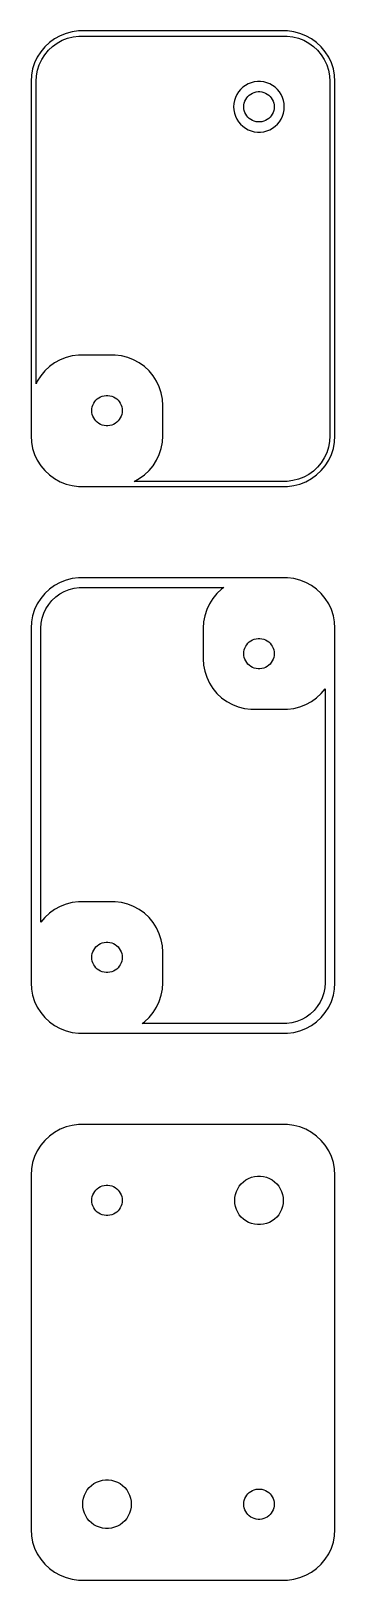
# Model space of a CAD drawing. Header units: metres. Extents: x -15 to 15, y 86 to 238.
import ezdxf

# ---------------------------------------------------------------- set-up
doc = ezdxf.new("R2010")
doc.units = ezdxf.units.M

msp = doc.modelspace()

# ---------------------------------------------------------------- linework, layer by layer
for p, q in [((-13.1871, 237.353), (-13.6448, 236.923)), ((-12.6791, 237.722), (-13.1871, 237.353)), ((-12.8684, 236.967), (-12.4112, 237.299)), ((-12.1289, 238.024), (-12.6791, 237.722)), ((-12.4112, 237.299), (-11.916, 237.572)), ((-11.5451, 238.255), (-12.1289, 238.024)), ((-11.916, 237.572), (-11.3906, 237.78)), ((-10.9369, 238.411), (-11.5451, 238.255)), ((-11.3906, 237.78), (-10.8432, 237.92)), ((-10.3139, 238.49), (-10.9369, 238.411)), ((-10.8432, 237.92), (-10.2825, 237.991)), ((10.3139, 238.49), (-10.3139, 238.49)), ((-10.2825, 237.991), (10.2825, 237.991)), ((10.2825, 237.991), (10.8432, 237.92)), ((10.9369, 238.411), (10.3139, 238.49)), ((10.8432, 237.92), (11.3906, 237.78)), ((11.5451, 238.255), (10.9369, 238.411)), ((11.3906, 237.78), (11.916, 237.572)), ((12.1289, 238.024), (11.5451, 238.255)), ((11.916, 237.572), (12.4112, 237.299)), ((12.6791, 237.722), (12.1289, 238.024)), ((12.4112, 237.299), (12.8684, 236.967)), ((13.1871, 237.353), (12.6791, 237.722)), ((13.6448, 236.923), (13.1871, 237.353)), ((-14.3815, 235.909), (-14.6489, 235.341)), ((-14.0451, 236.439), (-14.3815, 235.909)), ((-14.184, 235.157), (-13.9434, 235.668)), ((-13.6448, 236.923), (-14.0451, 236.439)), ((-13.9434, 235.668), (-13.6406, 236.145)), ((-13.6406, 236.145), (-13.2803, 236.58)), ((-13.2803, 236.58), (-12.8684, 236.967)), ((12.8684, 236.967), (13.2803, 236.58)), ((13.2803, 236.58), (13.6406, 236.145)), ((13.6406, 236.145), (13.9434, 235.668)), ((14.0451, 236.439), (13.6448, 236.923)), ((13.9434, 235.668), (14.184, 235.157)), ((14.3815, 235.909), (14.0451, 236.439)), ((14.6489, 235.341), (14.3815, 235.909)), ((-14.9606, 234.127), (-15, 233.5)), ((-14.8429, 234.743), (-14.9606, 234.127)), ((-14.6489, 235.341), (-14.8429, 234.743)), ((-14.5, 233.5), (-14.4645, 234.064)), ((-14.4645, 234.064), (-14.3586, 234.619)), ((-14.3586, 234.619), (-14.184, 235.157)), ((14.184, 235.157), (14.3586, 234.619)), ((14.3586, 234.619), (14.4645, 234.064)), ((14.4645, 234.064), (14.5, 233.5)), ((14.8429, 234.743), (14.6489, 235.341)), ((14.9606, 234.127), (14.8429, 234.743)), ((15, 233.5), (14.9606, 234.127)), ((-15, 233.5), (-15, 198.5)), ((-14.5, 203.657), (-14.5, 233.5)), ((5.67757, 232.711), (5.47745, 232.469)), ((5.90643, 232.926), (5.67757, 232.711)), ((6.16043, 233.111), (5.90643, 232.926)), ((6.43555, 233.262), (6.16043, 233.111)), ((6.72745, 233.378), (6.43555, 233.262)), ((7.03154, 233.456), (6.72745, 233.378)), ((7.34302, 233.495), (7.03154, 233.456)), ((7.65697, 233.495), (7.34302, 233.495)), ((7.96844, 233.456), (7.65697, 233.495)), ((8.27254, 233.378), (7.96844, 233.456)), ((8.56444, 233.262), (8.27254, 233.378)), ((8.83955, 233.111), (8.56444, 233.262)), ((9.09355, 232.926), (8.83955, 233.111)), ((9.32242, 232.711), (9.09355, 232.926)), ((9.52254, 232.469), (9.32242, 232.711)), ((14.5, 233.5), (14.5, 198.5)), ((15, 198.5), (15, 233.5)), ((5.0197, 231.313), (5, 231)), ((5, 231), (5.0197, 230.687)), ((5.07854, 231.622), (5.0197, 231.313)), ((5.17555, 231.92), (5.07854, 231.622)), ((5.30922, 232.204), (5.17555, 231.92)), ((5.47745, 232.469), (5.30922, 232.204)), ((6, 231), (6.01183, 231.188)), ((6.01183, 230.812), (6, 231)), ((6.01183, 231.188), (6.04712, 231.373)), ((6.04712, 231.373), (6.10533, 231.552)), ((6.10533, 231.552), (6.18553, 231.723)), ((6.18553, 231.723), (6.28647, 231.882)), ((6.28647, 231.882), (6.40654, 232.027)), ((6.40654, 232.027), (6.54385, 232.156)), ((6.54385, 232.156), (6.69626, 232.266)), ((6.69626, 232.266), (6.86133, 232.357)), ((6.86133, 232.357), (7.03647, 232.427)), ((7.03647, 232.427), (7.21892, 232.473)), ((7.21892, 232.473), (7.40581, 232.497)), ((7.40581, 232.497), (7.59418, 232.497)), ((7.59418, 232.497), (7.78107, 232.473)), ((7.78107, 232.473), (7.96352, 232.427)), ((7.96352, 232.427), (8.13866, 232.357)), ((8.13866, 232.357), (8.30373, 232.266)), ((8.30373, 232.266), (8.45613, 232.156)), ((8.45613, 232.156), (8.59344, 232.027)), ((8.59344, 232.027), (8.71352, 231.882)), ((8.71352, 231.882), (8.81445, 231.723)), ((8.81445, 231.723), (8.89465, 231.552)), ((8.89465, 231.552), (8.95287, 231.373)), ((8.95287, 231.373), (8.98816, 231.188)), ((8.98816, 231.188), (9, 231)), ((9, 231), (8.98816, 230.812)), ((9.69077, 232.204), (9.52254, 232.469)), ((9.82443, 231.92), (9.69077, 232.204)), ((9.92145, 231.622), (9.82443, 231.92)), ((9.98029, 231.313), (9.92145, 231.622)), ((10, 231), (9.98029, 231.313)), ((9.98029, 230.687), (10, 231)), ((5.0197, 230.687), (5.07854, 230.378)), ((5.07854, 230.378), (5.17555, 230.08)), ((5.17555, 230.08), (5.30922, 229.796)), ((5.30922, 229.796), (5.47745, 229.531)), ((5.47745, 229.531), (5.67757, 229.289)), ((6.04712, 230.627), (6.01183, 230.812)), ((6.10533, 230.448), (6.04712, 230.627)), ((6.18553, 230.277), (6.10533, 230.448)), ((6.28647, 230.118), (6.18553, 230.277)), ((6.40654, 229.973), (6.28647, 230.118)), ((6.54385, 229.844), (6.40654, 229.973)), ((6.69626, 229.734), (6.54385, 229.844)), ((6.86133, 229.643), (6.69626, 229.734)), ((7.03647, 229.573), (6.86133, 229.643)), ((7.21892, 229.527), (7.03647, 229.573)), ((7.40581, 229.503), (7.21892, 229.527)), ((7.59418, 229.503), (7.40581, 229.503)), ((7.78107, 229.527), (7.59418, 229.503)), ((7.96352, 229.573), (7.78107, 229.527)), ((8.13866, 229.643), (7.96352, 229.573)), ((8.30373, 229.734), (8.13866, 229.643)), ((8.45613, 229.844), (8.30373, 229.734)), ((8.59344, 229.973), (8.45613, 229.844)), ((8.71352, 230.118), (8.59344, 229.973)), ((8.81445, 230.277), (8.71352, 230.118)), ((8.89465, 230.448), (8.81445, 230.277)), ((8.95287, 230.627), (8.89465, 230.448)), ((8.98816, 230.812), (8.95287, 230.627)), ((9.32242, 229.289), (9.52254, 229.531)), ((9.52254, 229.531), (9.69077, 229.796)), ((9.69077, 229.796), (9.82443, 230.08)), ((9.82443, 230.08), (9.92145, 230.378)), ((9.92145, 230.378), (9.98029, 230.687)), ((5.67757, 229.289), (5.90643, 229.074)), ((5.90643, 229.074), (6.16043, 228.889)), ((6.16043, 228.889), (6.43555, 228.738)), ((6.43555, 228.738), (6.72745, 228.622)), ((6.72745, 228.622), (7.03154, 228.544)), ((7.03154, 228.544), (7.34302, 228.505)), ((7.34302, 228.505), (7.65697, 228.505)), ((7.65697, 228.505), (7.96844, 228.544)), ((7.96844, 228.544), (8.27254, 228.622)), ((8.27254, 228.622), (8.56444, 228.738)), ((8.56444, 228.738), (8.83955, 228.889)), ((8.83955, 228.889), (9.09355, 229.074)), ((9.09355, 229.074), (9.32242, 229.289)), ((-13.1871, 205.353), (-13.6448, 204.923)), ((-12.6791, 205.722), (-13.1871, 205.353)), ((-12.1289, 206.024), (-12.6791, 205.722)), ((-11.5451, 206.255), (-12.1289, 206.024)), ((-10.9369, 206.411), (-11.5451, 206.255)), ((-10.3139, 206.49), (-10.9369, 206.411)), ((-6.68604, 206.49), (-10.3139, 206.49)), ((-6.06308, 206.411), (-6.68604, 206.49)), ((-5.45491, 206.255), (-6.06308, 206.411)), ((-4.87109, 206.024), (-5.45491, 206.255)), ((-4.32086, 205.722), (-4.87109, 206.024)), ((-3.81287, 205.353), (-4.32086, 205.722)), ((-3.35515, 204.923), (-3.81287, 205.353)), ((-14.3815, 203.909), (-14.5, 203.657)), ((-14.0451, 204.439), (-14.3815, 203.909)), ((-13.6448, 204.923), (-14.0451, 204.439)), ((-2.95491, 204.439), (-3.35515, 204.923)), ((-2.61845, 203.909), (-2.95491, 204.439)), ((-2.3511, 203.341), (-2.61845, 203.909)), ((-8.71352, 201.882), (-8.59344, 202.027)), ((-8.59344, 202.027), (-8.45613, 202.156)), ((-8.45613, 202.156), (-8.30373, 202.266)), ((-8.30373, 202.266), (-8.13866, 202.357)), ((-8.13866, 202.357), (-7.96352, 202.427)), ((-7.96352, 202.427), (-7.78107, 202.473)), ((-7.78107, 202.473), (-7.59418, 202.497)), ((-7.59418, 202.497), (-7.40581, 202.497)), ((-7.40581, 202.497), (-7.21892, 202.473)), ((-7.21892, 202.473), (-7.03647, 202.427)), ((-7.03647, 202.427), (-6.86133, 202.357)), ((-6.86133, 202.357), (-6.69626, 202.266)), ((-6.69626, 202.266), (-6.54385, 202.156)), ((-6.54385, 202.156), (-6.40654, 202.027)), ((-6.40654, 202.027), (-6.28647, 201.882)), ((-2.15707, 202.743), (-2.3511, 203.341)), ((-2.03941, 202.127), (-2.15707, 202.743)), ((-2, 201.5), (-2.03941, 202.127)), ((-9, 201), (-8.98816, 201.188)), ((-8.98816, 200.812), (-9, 201)), ((-8.98816, 201.188), (-8.95287, 201.373)), ((-8.95287, 200.627), (-8.98816, 200.812)), ((-8.95287, 201.373), (-8.89465, 201.552)), ((-8.89465, 200.448), (-8.95287, 200.627)), ((-8.89465, 201.552), (-8.81445, 201.723)), ((-8.81445, 200.277), (-8.89465, 200.448)), ((-8.81445, 201.723), (-8.71352, 201.882)), ((-6.28647, 201.882), (-6.18553, 201.723)), ((-6.18553, 201.723), (-6.10533, 201.552)), ((-6.10533, 200.448), (-6.18553, 200.277)), ((-6.10533, 201.552), (-6.04712, 201.373)), ((-6.04712, 200.627), (-6.10533, 200.448)), ((-6.04712, 201.373), (-6.01183, 201.188)), ((-6.01183, 200.812), (-6.04712, 200.627)), ((-6.01183, 201.188), (-6, 201)), ((-6, 201), (-6.01183, 200.812)), ((-2, 198.5), (-2, 201.5)), ((-8.71352, 200.118), (-8.81445, 200.277)), ((-8.59344, 199.973), (-8.71352, 200.118)), ((-8.45613, 199.844), (-8.59344, 199.973)), ((-8.30373, 199.734), (-8.45613, 199.844)), ((-8.13866, 199.643), (-8.30373, 199.734)), ((-7.96352, 199.573), (-8.13866, 199.643)), ((-7.78107, 199.527), (-7.96352, 199.573)), ((-7.59418, 199.503), (-7.78107, 199.527)), ((-7.40581, 199.503), (-7.59418, 199.503)), ((-7.21892, 199.527), (-7.40581, 199.503)), ((-7.03647, 199.573), (-7.21892, 199.527)), ((-6.86133, 199.643), (-7.03647, 199.573)), ((-6.69626, 199.734), (-6.86133, 199.643)), ((-6.54385, 199.844), (-6.69626, 199.734)), ((-6.40654, 199.973), (-6.54385, 199.844)), ((-6.28647, 200.118), (-6.40654, 199.973)), ((-6.18553, 200.277), (-6.28647, 200.118)), ((-15, 198.5), (-14.9606, 197.873)), ((-14.9606, 197.873), (-14.8429, 197.257)), ((-2.15707, 197.257), (-2.03941, 197.873)), ((-2.03941, 197.873), (-2, 198.5)), ((14.3586, 197.381), (14.184, 196.843)), ((14.4645, 197.936), (14.3586, 197.381)), ((14.5, 198.5), (14.4645, 197.936)), ((14.8429, 197.257), (14.9606, 197.873)), ((14.9606, 197.873), (15, 198.5)), ((-14.8429, 197.257), (-14.6489, 196.659)), ((-14.6489, 196.659), (-14.3815, 196.091)), ((-14.3815, 196.091), (-14.0451, 195.561)), ((-2.95491, 195.561), (-2.61845, 196.091)), ((-2.61845, 196.091), (-2.3511, 196.659)), ((-2.3511, 196.659), (-2.15707, 197.257)), ((13.6406, 195.855), (13.2803, 195.42)), ((13.9434, 196.332), (13.6406, 195.855)), ((14.184, 196.843), (13.9434, 196.332)), ((14.0451, 195.561), (14.3815, 196.091)), ((14.3815, 196.091), (14.6489, 196.659)), ((14.6489, 196.659), (14.8429, 197.257)), ((-14.0451, 195.561), (-13.6448, 195.077)), ((-13.6448, 195.077), (-13.1871, 194.647)), ((-13.1871, 194.647), (-12.6791, 194.278)), ((-4.32086, 194.278), (-3.81287, 194.647)), ((-3.81287, 194.647), (-3.35515, 195.077)), ((-3.35515, 195.077), (-2.95491, 195.561)), ((11.916, 194.428), (11.3906, 194.22)), ((12.4112, 194.701), (11.916, 194.428)), ((12.8684, 195.033), (12.4112, 194.701)), ((12.6791, 194.278), (13.1871, 194.647)), ((13.2803, 195.42), (12.8684, 195.033)), ((13.1871, 194.647), (13.6448, 195.077)), ((13.6448, 195.077), (14.0451, 195.561)), ((-12.6791, 194.278), (-12.1289, 193.976)), ((-12.1289, 193.976), (-11.5451, 193.745)), ((-11.5451, 193.745), (-10.9369, 193.589)), ((-10.9369, 193.589), (-10.3139, 193.51)), ((-10.3139, 193.51), (10.3139, 193.51)), ((-4.81104, 194.009), (-4.32086, 194.278)), ((10.2825, 194.009), (-4.81104, 194.009)), ((10.8432, 194.08), (10.2825, 194.009)), ((10.3139, 193.51), (10.9369, 193.589)), ((11.3906, 194.22), (10.8432, 194.08)), ((10.9369, 193.589), (11.5451, 193.745)), ((11.5451, 193.745), (12.1289, 193.976)), ((12.1289, 193.976), (12.6791, 194.278)), ((-12.6791, 183.722), (-13.1871, 183.353)), ((-12.1289, 184.024), (-12.6791, 183.722)), ((-11.5451, 184.255), (-12.1289, 184.024)), ((-10.9369, 184.411), (-11.5451, 184.255)), ((-10.3139, 184.49), (-10.9369, 184.411)), ((10.3139, 184.49), (-10.3139, 184.49)), ((10.9369, 184.411), (10.3139, 184.49)), ((11.5451, 184.255), (10.9369, 184.411)), ((12.1289, 184.024), (11.5451, 184.255)), ((12.6791, 183.722), (12.1289, 184.024)), ((13.1871, 183.353), (12.6791, 183.722)), ((-14.0451, 182.439), (-14.3815, 181.909)), ((-13.6448, 182.923), (-14.0451, 182.439)), ((-13.1871, 183.353), (-13.6448, 182.923)), ((-13.2542, 181.864), (-12.9322, 182.254)), ((-12.9322, 182.254), (-12.5639, 182.599)), ((-12.5639, 182.599), (-12.1553, 182.896)), ((-12.1553, 182.896), (-11.7126, 183.14)), ((-11.7126, 183.14), (-11.243, 183.326)), ((-11.243, 183.326), (-10.7537, 183.451)), ((-10.7537, 183.451), (-10.2526, 183.514)), ((-10.2526, 183.514), (4.03568, 183.514)), ((2.95491, 182.439), (2.61845, 181.909)), ((3.35515, 182.923), (2.95491, 182.439)), ((3.81287, 183.353), (3.35515, 182.923)), ((4.03568, 183.514), (3.81287, 183.353)), ((13.6448, 182.923), (13.1871, 183.353)), ((14.0451, 182.439), (13.6448, 182.923)), ((14.3815, 181.909), (14.0451, 182.439)), ((-14.8429, 180.743), (-14.9606, 180.127)), ((-14.6489, 181.341), (-14.8429, 180.743)), ((-14.3815, 181.909), (-14.6489, 181.341)), ((-13.896, 180.5), (-13.7399, 180.981)), ((-13.7399, 180.981), (-13.5248, 181.438)), ((-13.5248, 181.438), (-13.2542, 181.864)), ((2.15707, 180.743), (2.03941, 180.127)), ((2.3511, 181.341), (2.15707, 180.743)), ((2.61845, 181.909), (2.3511, 181.341)), ((14.6489, 181.341), (14.3815, 181.909)), ((14.8429, 180.743), (14.6489, 181.341)), ((14.9606, 180.127), (14.8429, 180.743)), ((-14.9606, 180.127), (-15, 179.5)), ((-15, 179.5), (-15, 144.5)), ((-14.0224, 179.5), (-13.9907, 180.004)), ((-14.0224, 150.466), (-14.0224, 179.5)), ((-13.9907, 180.004), (-13.896, 180.5)), ((2.03941, 180.127), (2, 179.5)), ((2, 179.5), (2, 176.5)), ((15, 179.5), (14.9606, 180.127)), ((15, 144.5), (15, 179.5)), ((6.04712, 177.373), (6.10533, 177.552)), ((6.10533, 177.552), (6.18553, 177.723)), ((6.18553, 177.723), (6.28647, 177.882)), ((6.28647, 177.882), (6.40654, 178.027)), ((6.40654, 178.027), (6.54385, 178.156)), ((6.54385, 178.156), (6.69626, 178.266)), ((6.69626, 178.266), (6.86133, 178.357)), ((6.86133, 178.357), (7.03647, 178.427)), ((7.03647, 178.427), (7.21892, 178.473)), ((7.21892, 178.473), (7.40581, 178.497)), ((7.40581, 178.497), (7.59418, 178.497)), ((7.59418, 178.497), (7.78107, 178.473)), ((7.78107, 178.473), (7.96352, 178.427)), ((7.96352, 178.427), (8.13866, 178.357)), ((8.13866, 178.357), (8.30373, 178.266)), ((8.30373, 178.266), (8.45613, 178.156)), ((8.45613, 178.156), (8.59344, 178.027)), ((8.59344, 178.027), (8.71352, 177.882)), ((8.71352, 177.882), (8.81445, 177.723)), ((8.81445, 177.723), (8.89465, 177.552)), ((8.89465, 177.552), (8.95287, 177.373)), ((2, 176.5), (2.03941, 175.873)), ((6, 177), (6.01183, 177.188)), ((6.01183, 176.812), (6, 177)), ((6.01183, 177.188), (6.04712, 177.373)), ((6.04712, 176.627), (6.01183, 176.812)), ((6.10533, 176.448), (6.04712, 176.627)), ((6.18553, 176.277), (6.10533, 176.448)), ((6.28647, 176.118), (6.18553, 176.277)), ((6.40654, 175.973), (6.28647, 176.118)), ((6.54385, 175.844), (6.40654, 175.973)), ((8.59344, 175.973), (8.45613, 175.844)), ((8.71352, 176.118), (8.59344, 175.973)), ((8.81445, 176.277), (8.71352, 176.118)), ((8.89465, 176.448), (8.81445, 176.277)), ((8.95287, 176.627), (8.89465, 176.448)), ((8.95287, 177.373), (8.98816, 177.188)), ((8.98816, 176.812), (8.95287, 176.627)), ((8.98816, 177.188), (9, 177)), ((9, 177), (8.98816, 176.812)), ((2.03941, 175.873), (2.15707, 175.257)), ((2.15707, 175.257), (2.3511, 174.659)), ((2.3511, 174.659), (2.61845, 174.091)), ((6.69626, 175.734), (6.54385, 175.844)), ((6.86133, 175.643), (6.69626, 175.734)), ((7.03647, 175.573), (6.86133, 175.643)), ((7.21892, 175.527), (7.03647, 175.573)), ((7.40581, 175.503), (7.21892, 175.527)), ((7.59418, 175.503), (7.40581, 175.503)), ((7.78107, 175.527), (7.59418, 175.503)), ((7.96352, 175.573), (7.78107, 175.527)), ((8.13866, 175.643), (7.96352, 175.573)), ((8.30373, 175.734), (8.13866, 175.643)), ((8.45613, 175.844), (8.30373, 175.734)), ((2.61845, 174.091), (2.95491, 173.561)), ((2.95491, 173.561), (3.35515, 173.077)), ((3.35515, 173.077), (3.81287, 172.647)), ((13.1871, 172.647), (13.6448, 173.077)), ((13.6448, 173.077), (14.0224, 173.534)), ((14.0224, 173.534), (14.0224, 144.5)), ((3.81287, 172.647), (4.32086, 172.278)), ((4.32086, 172.278), (4.87109, 171.976)), ((4.87109, 171.976), (5.45491, 171.745)), ((5.45491, 171.745), (6.06308, 171.589)), ((6.06308, 171.589), (6.68604, 171.51)), ((6.68604, 171.51), (10.3139, 171.51)), ((10.3139, 171.51), (10.9369, 171.589)), ((10.9369, 171.589), (11.5451, 171.745)), ((11.5451, 171.745), (12.1289, 171.976)), ((12.1289, 171.976), (12.6791, 172.278)), ((12.6791, 172.278), (13.1871, 172.647)), ((-12.6791, 151.722), (-13.1871, 151.353)), ((-12.1289, 152.024), (-12.6791, 151.722)), ((-11.5451, 152.255), (-12.1289, 152.024)), ((-10.9369, 152.411), (-11.5451, 152.255)), ((-10.3139, 152.49), (-10.9369, 152.411)), ((-6.68604, 152.49), (-10.3139, 152.49)), ((-6.06308, 152.411), (-6.68604, 152.49)), ((-5.45491, 152.255), (-6.06308, 152.411)), ((-4.87109, 152.024), (-5.45491, 152.255)), ((-4.32086, 151.722), (-4.87109, 152.024)), ((-3.81287, 151.353), (-4.32086, 151.722)), ((-13.6448, 150.923), (-14.0224, 150.466)), ((-13.1871, 151.353), (-13.6448, 150.923)), ((-3.35515, 150.923), (-3.81287, 151.353)), ((-2.95491, 150.439), (-3.35515, 150.923)), ((-2.61845, 149.909), (-2.95491, 150.439)), ((-8.13866, 148.357), (-7.96352, 148.427)), ((-7.96352, 148.427), (-7.78107, 148.473)), ((-7.78107, 148.473), (-7.59418, 148.497)), ((-7.59418, 148.497), (-7.40581, 148.497)), ((-7.40581, 148.497), (-7.21892, 148.473)), ((-7.21892, 148.473), (-7.03647, 148.427)), ((-7.03647, 148.427), (-6.86133, 148.357)), ((-2.3511, 149.341), (-2.61845, 149.909)), ((-2.15707, 148.743), (-2.3511, 149.341)), ((-2.03941, 148.127), (-2.15707, 148.743)), ((-9, 147), (-8.98816, 147.188)), ((-8.98816, 146.812), (-9, 147)), ((-8.98816, 147.188), (-8.95287, 147.373)), ((-8.95287, 147.373), (-8.89465, 147.552)), ((-8.89465, 147.552), (-8.81445, 147.723)), ((-8.81445, 147.723), (-8.71352, 147.882)), ((-8.71352, 147.882), (-8.59344, 148.027)), ((-8.59344, 148.027), (-8.45613, 148.156)), ((-8.45613, 148.156), (-8.30373, 148.266)), ((-8.30373, 148.266), (-8.13866, 148.357)), ((-6.86133, 148.357), (-6.69626, 148.266)), ((-6.69626, 148.266), (-6.54385, 148.156)), ((-6.54385, 148.156), (-6.40654, 148.027)), ((-6.40654, 148.027), (-6.28647, 147.882)), ((-6.28647, 147.882), (-6.18553, 147.723)), ((-6.18553, 147.723), (-6.10533, 147.552)), ((-6.10533, 147.552), (-6.04712, 147.373)), ((-6.04712, 147.373), (-6.01183, 147.188)), ((-6.01183, 147.188), (-6, 147)), ((-6, 147), (-6.01183, 146.812)), ((-2, 147.5), (-2.03941, 148.127)), ((-2, 144.5), (-2, 147.5)), ((-8.95287, 146.627), (-8.98816, 146.812)), ((-8.89465, 146.448), (-8.95287, 146.627)), ((-8.81445, 146.277), (-8.89465, 146.448)), ((-8.71352, 146.118), (-8.81445, 146.277)), ((-8.59344, 145.973), (-8.71352, 146.118)), ((-8.45613, 145.844), (-8.59344, 145.973)), ((-8.30373, 145.734), (-8.45613, 145.844)), ((-8.13866, 145.643), (-8.30373, 145.734)), ((-7.96352, 145.573), (-8.13866, 145.643)), ((-7.78107, 145.527), (-7.96352, 145.573)), ((-7.59418, 145.503), (-7.78107, 145.527)), ((-7.40581, 145.503), (-7.59418, 145.503)), ((-7.21892, 145.527), (-7.40581, 145.503)), ((-7.03647, 145.573), (-7.21892, 145.527)), ((-6.86133, 145.643), (-7.03647, 145.573)), ((-6.69626, 145.734), (-6.86133, 145.643)), ((-6.54385, 145.844), (-6.69626, 145.734)), ((-6.40654, 145.973), (-6.54385, 145.844)), ((-6.28647, 146.118), (-6.40654, 145.973)), ((-6.18553, 146.277), (-6.28647, 146.118)), ((-6.10533, 146.448), (-6.18553, 146.277)), ((-6.04712, 146.627), (-6.10533, 146.448)), ((-6.01183, 146.812), (-6.04712, 146.627)), ((-15, 144.5), (-14.9606, 143.873)), ((-14.9606, 143.873), (-14.8429, 143.257)), ((-2.15707, 143.257), (-2.03941, 143.873)), ((-2.03941, 143.873), (-2, 144.5)), ((13.9907, 143.996), (13.896, 143.5)), ((14.0224, 144.5), (13.9907, 143.996)), ((14.8429, 143.257), (14.9606, 143.873)), ((14.9606, 143.873), (15, 144.5)), ((-14.8429, 143.257), (-14.6489, 142.659)), ((-14.6489, 142.659), (-14.3815, 142.091)), ((-2.61845, 142.091), (-2.3511, 142.659)), ((-2.3511, 142.659), (-2.15707, 143.257)), ((13.5248, 142.562), (13.2542, 142.136)), ((13.7399, 143.019), (13.5248, 142.562)), ((13.896, 143.5), (13.7399, 143.019)), ((14.3815, 142.091), (14.6489, 142.659)), ((14.6489, 142.659), (14.8429, 143.257)), ((-14.3815, 142.091), (-14.0451, 141.561)), ((-14.0451, 141.561), (-13.6448, 141.077)), ((-13.6448, 141.077), (-13.1871, 140.647)), ((-3.81287, 140.647), (-3.35515, 141.077)), ((-3.35515, 141.077), (-2.95491, 141.561)), ((-2.95491, 141.561), (-2.61845, 142.091)), ((11.7126, 140.86), (11.243, 140.674)), ((12.1553, 141.104), (11.7126, 140.86)), ((12.5639, 141.401), (12.1553, 141.104)), ((12.9322, 141.746), (12.5639, 141.401)), ((13.2542, 142.136), (12.9322, 141.746)), ((13.1871, 140.647), (13.6448, 141.077)), ((13.6448, 141.077), (14.0451, 141.561)), ((14.0451, 141.561), (14.3815, 142.091)), ((-13.1871, 140.647), (-12.6791, 140.278)), ((-12.6791, 140.278), (-12.1289, 139.976)), ((-12.1289, 139.976), (-11.5451, 139.745)), ((-11.5451, 139.745), (-10.9369, 139.589)), ((-10.9369, 139.589), (-10.3139, 139.51)), ((-10.3139, 139.51), (10.3139, 139.51)), ((-4.03568, 140.486), (-3.81287, 140.647)), ((10.2526, 140.486), (-4.03568, 140.486)), ((10.7537, 140.549), (10.2526, 140.486)), ((10.3139, 139.51), (10.9369, 139.589)), ((11.243, 140.674), (10.7537, 140.549)), ((10.9369, 139.589), (11.5451, 139.745)), ((11.5451, 139.745), (12.1289, 139.976)), ((12.1289, 139.976), (12.6791, 140.278)), ((12.6791, 140.278), (13.1871, 140.647)), ((-11.5451, 130.255), (-12.1289, 130.024)), ((-10.9369, 130.411), (-11.5451, 130.255)), ((-10.3139, 130.49), (-10.9369, 130.411)), ((10.3139, 130.49), (-10.3139, 130.49)), ((10.9369, 130.411), (10.3139, 130.49)), ((11.5451, 130.255), (10.9369, 130.411)), ((12.1289, 130.024), (11.5451, 130.255)), ((-13.6448, 128.923), (-14.0451, 128.439)), ((-13.1871, 129.353), (-13.6448, 128.923)), ((-12.6791, 129.722), (-13.1871, 129.353)), ((-12.1289, 130.024), (-12.6791, 129.722)), ((12.6791, 129.722), (12.1289, 130.024)), ((13.1871, 129.353), (12.6791, 129.722)), ((13.6448, 128.923), (13.1871, 129.353)), ((14.0451, 128.439), (13.6448, 128.923)), ((-14.6489, 127.341), (-14.8429, 126.743)), ((-14.3815, 127.909), (-14.6489, 127.341)), ((-14.0451, 128.439), (-14.3815, 127.909)), ((14.3815, 127.909), (14.0451, 128.439)), ((14.6489, 127.341), (14.3815, 127.909)), ((14.8429, 126.743), (14.6489, 127.341)), ((-14.9606, 126.127), (-15, 125.5)), ((-15, 125.5), (-15, 90.5)), ((-14.8429, 126.743), (-14.9606, 126.127)), ((14.9606, 126.127), (14.8429, 126.743)), ((15, 125.5), (14.9606, 126.127)), ((15, 90.5), (15, 125.5)), ((-8.71352, 123.882), (-8.59344, 124.027)), ((-8.59344, 124.027), (-8.45613, 124.156)), ((-8.45613, 124.156), (-8.30373, 124.266)), ((-8.30373, 124.266), (-8.13866, 124.357)), ((-8.13866, 124.357), (-7.96352, 124.427)), ((-7.96352, 124.427), (-7.78107, 124.473)), ((-7.78107, 124.473), (-7.59418, 124.497)), ((-7.59418, 124.497), (-7.40581, 124.497)), ((-7.40581, 124.497), (-7.21892, 124.473)), ((-7.21892, 124.473), (-7.03647, 124.427)), ((-7.03647, 124.427), (-6.86133, 124.357)), ((-6.86133, 124.357), (-6.69626, 124.266)), ((-6.69626, 124.266), (-6.54385, 124.156)), ((-6.54385, 124.156), (-6.40654, 124.027)), ((-6.40654, 124.027), (-6.28647, 123.882)), ((5.26852, 123.883), (5.39685, 124.156)), ((5.39685, 124.156), (5.55835, 124.411)), ((5.55835, 124.411), (5.75047, 124.643)), ((5.75047, 124.643), (5.97017, 124.849)), ((5.97017, 124.849), (6.214, 125.026)), ((6.214, 125.026), (6.47812, 125.172)), ((6.47812, 125.172), (6.75835, 125.283)), ((6.75835, 125.283), (7.05028, 125.357)), ((7.05028, 125.357), (7.34929, 125.395)), ((7.34929, 125.395), (7.6507, 125.395)), ((7.6507, 125.395), (7.94971, 125.357)), ((7.94971, 125.357), (8.24164, 125.283)), ((8.24164, 125.283), (8.52187, 125.172)), ((8.52187, 125.172), (8.78598, 125.026)), ((8.78598, 125.026), (9.02982, 124.849)), ((9.02982, 124.849), (9.24951, 124.643)), ((9.24951, 124.643), (9.44164, 124.411)), ((9.44164, 124.411), (9.60313, 124.156)), ((9.60313, 124.156), (9.73146, 123.883)), ((-9, 123), (-8.98816, 123.188)), ((-8.98816, 122.812), (-9, 123)), ((-8.98816, 123.188), (-8.95287, 123.373)), ((-8.95287, 122.627), (-8.98816, 122.812)), ((-8.95287, 123.373), (-8.89465, 123.552)), ((-8.89465, 122.448), (-8.95287, 122.627)), ((-8.89465, 123.552), (-8.81445, 123.723)), ((-8.81445, 122.277), (-8.89465, 122.448)), ((-8.81445, 123.723), (-8.71352, 123.882)), ((-6.28647, 123.882), (-6.18553, 123.723)), ((-6.18553, 123.723), (-6.10533, 123.552)), ((-6.10533, 122.448), (-6.18553, 122.277)), ((-6.10533, 123.552), (-6.04712, 123.373)), ((-6.04712, 122.627), (-6.10533, 122.448)), ((-6.04712, 123.373), (-6.01183, 123.188)), ((-6.01183, 122.812), (-6.04712, 122.627)), ((-6.01183, 123.188), (-6, 123)), ((-6, 123), (-6.01183, 122.812)), ((5.09999, 123), (5.11891, 123.301)), ((5.11891, 122.699), (5.09999, 123)), ((5.11891, 123.301), (5.1754, 123.597)), ((5.1754, 122.403), (5.11891, 122.699)), ((5.1754, 123.597), (5.26852, 123.883)), ((5.26852, 122.117), (5.1754, 122.403)), ((9.73146, 123.883), (9.82458, 123.597)), ((9.82458, 122.403), (9.73146, 122.117)), ((9.82458, 123.597), (9.88107, 123.301)), ((9.88107, 122.699), (9.82458, 122.403)), ((9.88107, 123.301), (9.89999, 123)), ((9.89999, 123), (9.88107, 122.699)), ((-8.71352, 122.118), (-8.81445, 122.277)), ((-8.59344, 121.973), (-8.71352, 122.118)), ((-8.45613, 121.844), (-8.59344, 121.973)), ((-8.30373, 121.734), (-8.45613, 121.844)), ((-8.13866, 121.643), (-8.30373, 121.734)), ((-7.96352, 121.573), (-8.13866, 121.643)), ((-7.78107, 121.527), (-7.96352, 121.573)), ((-7.59418, 121.503), (-7.78107, 121.527)), ((-7.40581, 121.503), (-7.59418, 121.503)), ((-7.21892, 121.527), (-7.40581, 121.503)), ((-7.03647, 121.573), (-7.21892, 121.527)), ((-6.86133, 121.643), (-7.03647, 121.573)), ((-6.69626, 121.734), (-6.86133, 121.643)), ((-6.54385, 121.844), (-6.69626, 121.734)), ((-6.40654, 121.973), (-6.54385, 121.844)), ((-6.28647, 122.118), (-6.40654, 121.973)), ((-6.18553, 122.277), (-6.28647, 122.118)), ((5.39685, 121.844), (5.26852, 122.117)), ((5.55835, 121.589), (5.39685, 121.844)), ((5.75047, 121.357), (5.55835, 121.589)), ((5.97017, 121.151), (5.75047, 121.357)), ((6.214, 120.974), (5.97017, 121.151)), ((6.47812, 120.828), (6.214, 120.974)), ((8.78598, 120.974), (8.52187, 120.828)), ((9.02982, 121.151), (8.78598, 120.974)), ((9.24951, 121.357), (9.02982, 121.151)), ((9.44164, 121.589), (9.24951, 121.357)), ((9.60313, 121.844), (9.44164, 121.589)), ((9.73146, 122.117), (9.60313, 121.844)), ((6.75835, 120.717), (6.47812, 120.828)), ((7.05028, 120.643), (6.75835, 120.717)), ((7.34929, 120.605), (7.05028, 120.643)), ((7.6507, 120.605), (7.34929, 120.605)), ((7.94971, 120.643), (7.6507, 120.605)), ((8.24164, 120.717), (7.94971, 120.643)), ((8.52187, 120.828), (8.24164, 120.717)), ((-9.24951, 94.6429), (-9.02982, 94.8492)), ((-9.02982, 94.8492), (-8.78598, 95.0264)), ((-8.78598, 95.0264), (-8.52187, 95.1716)), ((-8.52187, 95.1716), (-8.24164, 95.2825)), ((-8.24164, 95.2825), (-7.94971, 95.3575)), ((-7.94971, 95.3575), (-7.6507, 95.3953)), ((-7.6507, 95.3953), (-7.34929, 95.3953)), ((-7.34929, 95.3953), (-7.05028, 95.3575)), ((-7.05028, 95.3575), (-6.75835, 95.2825)), ((-6.75835, 95.2825), (-6.47812, 95.1716)), ((-6.47812, 95.1716), (-6.214, 95.0264)), ((-6.214, 95.0264), (-5.97017, 94.8492)), ((-5.97017, 94.8492), (-5.75047, 94.6429)), ((-9.88107, 93.3008), (-9.82458, 93.5969)), ((-9.82458, 93.5969), (-9.73146, 93.8835)), ((-9.73146, 93.8835), (-9.60313, 94.1562)), ((-9.60313, 94.1562), (-9.44164, 94.4107)), ((-9.44164, 94.4107), (-9.24951, 94.6429)), ((-5.75047, 94.6429), (-5.55835, 94.4107)), ((-5.55835, 94.4107), (-5.39685, 94.1562)), ((-5.39685, 94.1562), (-5.26852, 93.8835)), ((-5.26852, 93.8835), (-5.1754, 93.5969)), ((-5.1754, 93.5969), (-5.11891, 93.3008)), ((6.01183, 93.188), (6.04712, 93.373)), ((6.04712, 93.373), (6.10533, 93.5522)), ((6.10533, 93.5522), (6.18553, 93.7226)), ((6.18553, 93.7226), (6.28647, 93.8817)), ((6.28647, 93.8817), (6.40654, 94.0268)), ((6.40654, 94.0268), (6.54385, 94.1558)), ((6.54385, 94.1558), (6.69626, 94.2665)), ((6.69626, 94.2665), (6.86133, 94.3573)), ((6.86133, 94.3573), (7.03647, 94.4266)), ((7.03647, 94.4266), (7.21892, 94.4734)), ((7.21892, 94.4734), (7.40581, 94.4971)), ((7.40581, 94.4971), (7.59418, 94.4971)), ((7.59418, 94.4971), (7.78107, 94.4734)), ((7.78107, 94.4734), (7.96352, 94.4266)), ((7.96352, 94.4266), (8.13866, 94.3573)), ((8.13866, 94.3573), (8.30373, 94.2665)), ((8.30373, 94.2665), (8.45613, 94.1558)), ((8.45613, 94.1558), (8.59344, 94.0268)), ((8.59344, 94.0268), (8.71352, 93.8817)), ((8.71352, 93.8817), (8.81445, 93.7226)), ((8.81445, 93.7226), (8.89465, 93.5522)), ((8.89465, 93.5522), (8.95287, 93.373)), ((8.95287, 93.373), (8.98816, 93.188)), ((-9.89999, 93), (-9.88107, 93.3008)), ((-9.88107, 92.6992), (-9.89999, 93)), ((-9.82458, 92.4032), (-9.88107, 92.6992)), ((-9.73146, 92.1165), (-9.82458, 92.4032)), ((-9.60313, 91.8438), (-9.73146, 92.1165)), ((-9.44164, 91.5893), (-9.60313, 91.8438)), ((-5.39685, 91.8438), (-5.55835, 91.5893)), ((-5.26852, 92.1165), (-5.39685, 91.8438)), ((-5.1754, 92.4032), (-5.26852, 92.1165)), ((-5.11891, 92.6992), (-5.1754, 92.4032)), ((-5.11891, 93.3008), (-5.09999, 93)), ((-5.09999, 93), (-5.11891, 92.6992)), ((6, 93), (6.01183, 93.188)), ((6.01183, 92.812), (6, 93)), ((6.04712, 92.627), (6.01183, 92.812)), ((6.10533, 92.4478), (6.04712, 92.627)), ((6.18553, 92.2774), (6.10533, 92.4478)), ((6.28647, 92.1183), (6.18553, 92.2774)), ((6.40654, 91.9732), (6.28647, 92.1183)), ((6.54385, 91.8442), (6.40654, 91.9732)), ((6.69626, 91.7335), (6.54385, 91.8442)), ((8.45613, 91.8442), (8.30373, 91.7335)), ((8.59344, 91.9732), (8.45613, 91.8442)), ((8.71352, 92.1183), (8.59344, 91.9732)), ((8.81445, 92.2774), (8.71352, 92.1183)), ((8.89465, 92.4478), (8.81445, 92.2774)), ((8.95287, 92.627), (8.89465, 92.4478)), ((8.98816, 92.812), (8.95287, 92.627)), ((8.98816, 93.188), (9, 93)), ((9, 93), (8.98816, 92.812)), ((-15, 90.5), (-14.9606, 89.8733)), ((-9.24951, 91.3571), (-9.44164, 91.5893)), ((-9.02982, 91.1508), (-9.24951, 91.3571)), ((-8.78598, 90.9736), (-9.02982, 91.1508)), ((-8.52187, 90.8284), (-8.78598, 90.9736)), ((-8.24164, 90.7175), (-8.52187, 90.8284)), ((-7.94971, 90.6425), (-8.24164, 90.7175)), ((-7.6507, 90.6047), (-7.94971, 90.6425)), ((-7.34929, 90.6047), (-7.6507, 90.6047)), ((-7.05028, 90.6425), (-7.34929, 90.6047)), ((-6.75835, 90.7175), (-7.05028, 90.6425)), ((-6.47812, 90.8284), (-6.75835, 90.7175)), ((-6.214, 90.9736), (-6.47812, 90.8284)), ((-5.97017, 91.1508), (-6.214, 90.9736)), ((-5.75047, 91.3571), (-5.97017, 91.1508)), ((-5.55835, 91.5893), (-5.75047, 91.3571)), ((6.86133, 91.6428), (6.69626, 91.7335)), ((7.03647, 91.5734), (6.86133, 91.6428)), ((7.21892, 91.5266), (7.03647, 91.5734)), ((7.40581, 91.503), (7.21892, 91.5266)), ((7.59418, 91.503), (7.40581, 91.503)), ((7.78107, 91.5266), (7.59418, 91.503)), ((7.96352, 91.5734), (7.78107, 91.5266)), ((8.13866, 91.6428), (7.96352, 91.5734)), ((8.30373, 91.7335), (8.13866, 91.6428)), ((14.9606, 89.8733), (15, 90.5)), ((-14.9606, 89.8733), (-14.8429, 89.2566)), ((-14.8429, 89.2566), (-14.6489, 88.6594)), ((14.6489, 88.6594), (14.8429, 89.2566)), ((14.8429, 89.2566), (14.9606, 89.8733)), ((-14.6489, 88.6594), (-14.3815, 88.0912)), ((-14.3815, 88.0912), (-14.0451, 87.5611)), ((-14.0451, 87.5611), (-13.6448, 87.0773)), ((13.6448, 87.0773), (14.0451, 87.5611)), ((14.0451, 87.5611), (14.3815, 88.0912)), ((14.3815, 88.0912), (14.6489, 88.6594)), ((-13.6448, 87.0773), (-13.1871, 86.6474)), ((-13.1871, 86.6474), (-12.6791, 86.2784)), ((-12.6791, 86.2784), (-12.1289, 85.9759)), ((-12.1289, 85.9759), (-11.5451, 85.7447)), ((-11.5451, 85.7447), (-10.9369, 85.5886)), ((10.9369, 85.5886), (11.5451, 85.7447)), ((11.5451, 85.7447), (12.1289, 85.9759)), ((12.1289, 85.9759), (12.6791, 86.2784)), ((12.6791, 86.2784), (13.1871, 86.6474)), ((13.1871, 86.6474), (13.6448, 87.0773)), ((-10.9369, 85.5886), (-10.3139, 85.5099)), ((-10.3139, 85.5099), (10.3139, 85.5099)), ((10.3139, 85.5099), (10.9369, 85.5886))]:
    msp.add_line(p, q)

doc.saveas('drawing.dxf')
